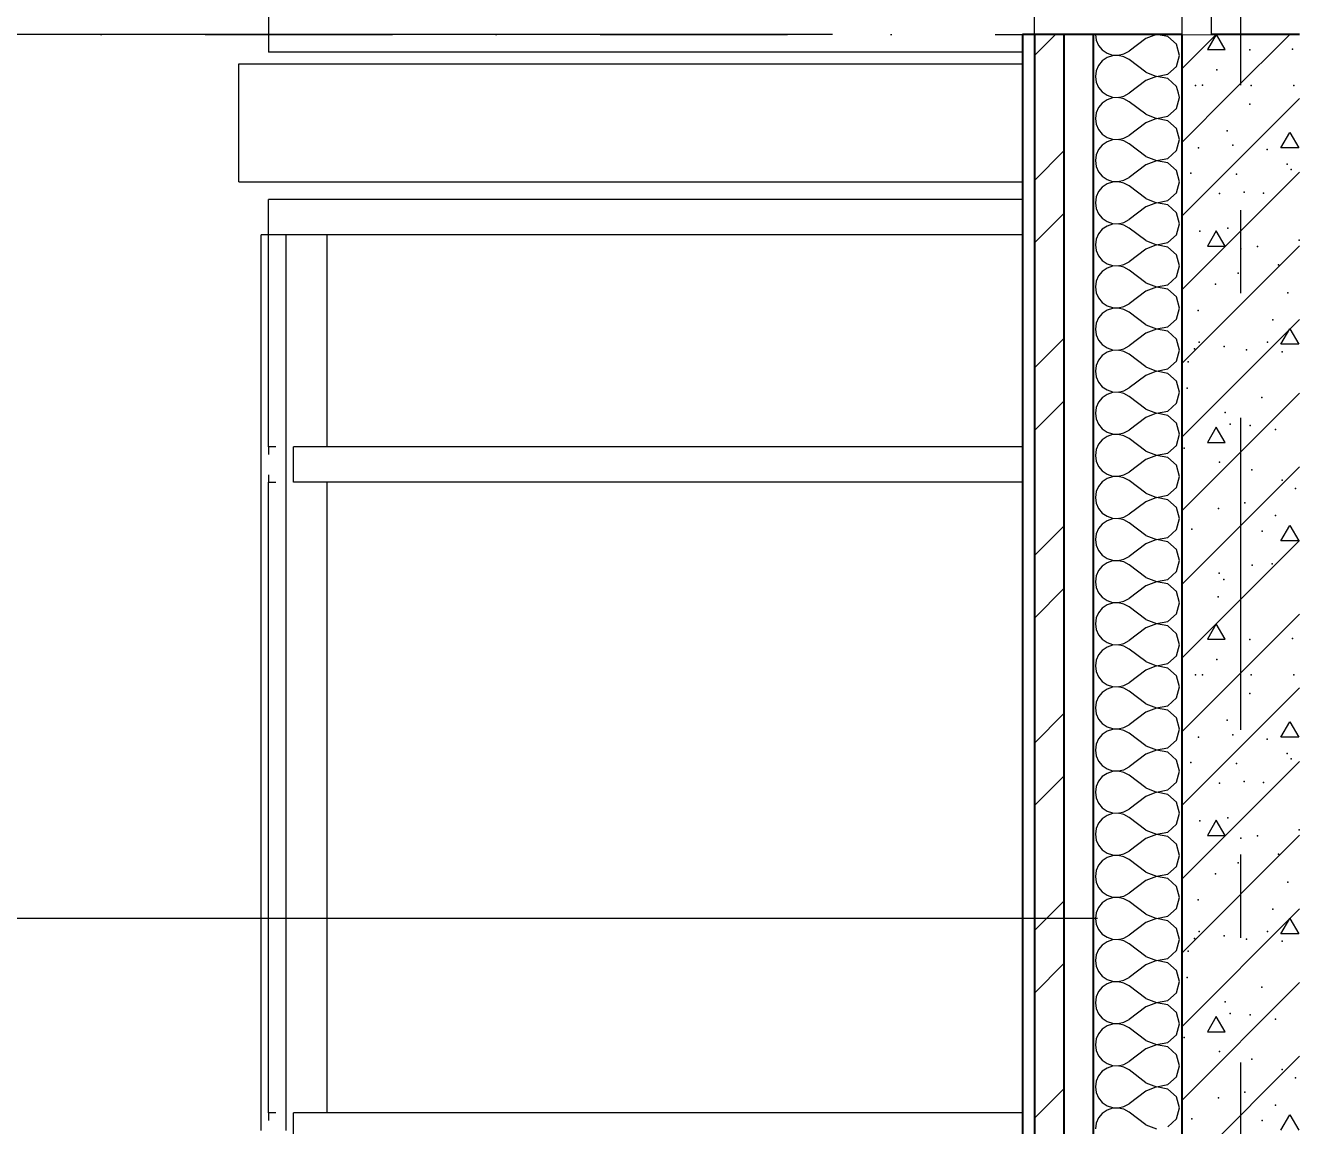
# Model space of a CAD drawing. Header units: millimetres. Extents: x 18162 to 7085488, y 72188 to 247925.
# Drawn here: x 3663267 to 3665429, y 102267 to 104133 of the extents above; entities that cross this region are included whole.
import ezdxf
from ezdxf.enums import TextEntityAlignment as Align

# ---------------------------------------------------------------- set-up
doc = ezdxf.new("R2010")
doc.units = ezdxf.units.MM
doc.header["$MEASUREMENT"] = 0
for name, pattern in [('Dot & Dashed', [670.277762, 317.5, -176.388889, 0, -176.388874]), ('Double Dashed', [1093.611073, 529.166651, -211.666656, 141.111112, -211.666656]), ('Wipeout_Contour', [1000, 0, -1000])]:
    doc.linetypes.add(name, pattern=pattern)
for name, color, linetype in [('Archicad Windows', 7, 'Continuous'), ('Finish - Wall', 7, 'Continuous'), ('Structural - Bearing', 7, 'Continuous'), ('Structural - Grid', 7, 'Continuous')]:
    doc.layers.add(name, color=color, linetype=linetype)
doc.styles.add('GENERATED_STYLE_3', font='', dxfattribs={"width": 0.8})
doc.styles.get('GENERATED_STYLE_3').set_extended_font_data('ISOCPEUR MON')
doc.dimstyles.new('GENERATED_STYLE__7', dxfattribs={"dimtxt": 220.000005, "dimasz": 114, "dimexe": 0.18, "dimexo": 342.629951, "dimgap": 0, "dimtad": 1, "dimdec": 0, "dimzin": 0, "dimdsep": 46, "dimtxsty": 'GENERATED_STYLE_3', "dimblk": 'ARROWHEAD_2', "dimblk1": 'ARROWHEAD_2', "dimblk2": 'ARROWHEAD_2', "dimcen": 0.09, "dimclrd": 13, "dimclre": 13, "dimclrt": 13, "dimadec": 0, "dimazin": 0, "dimtfac": 1, "dimtdec": 4, "dimtmove": 0, "dimatfit": 3, "dimfxl": 1, "dimtolj": 1, "dimtzin": 0, "dimarcsym": 0})
pattern_1 = [(45, (3761974.73, 95118), (-159.099, 159.099), []), (45, (3761921.7, 95171.04), (-159.099, 159.099), [])]

# ---------------------------------------------------------------- blocks, each defined once
blk = doc.blocks.new('*X783', base_point=(3761974.7, 95118))
at = {"layer": 'Structural - Bearing', "color": 7, "linetype": 'Continuous', "lineweight": 9}
for p, q in [((3665082.6, 104118), (3665084, 104108.2)), ((3665186.6, 104117.9), (3665168.3, 104110.9)), ((3665205.7, 104114.2), (3665186.6, 104117.9)), ((3665220.1, 104101.1), (3665205.7, 104114.2)), ((3665084, 104108.2), (3665088, 104099.2)), ((3665088, 104099.2), (3665094.2, 104091.6)), ((3665094.2, 104091.6), (3665102.4, 104086.1)), ((3665131.1, 104084.7), (3665139.8, 104089.4)), ((3665168.3, 104110.9), (3665139.8, 104089.4)), ((3665225.5, 104082.3), (3665220.1, 104101.1)), ((3665094.2, 104072.9), (3665088, 104065.4)), ((3665102.4, 104078.5), (3665094.2, 104072.9)), ((3665102.4, 104086.1), (3665111.7, 104082.9)), ((3665111.7, 104081.7), (3665102.4, 104078.5)), ((3665111.7, 104082.9), (3665121.5, 104082.4)), ((3665121.5, 104082.1), (3665111.7, 104081.7)), ((3665121.5, 104082.4), (3665131.1, 104084.7)), ((3665131.1, 104079.9), (3665121.5, 104082.1)), ((3665139.8, 104075.1), (3665131.1, 104079.9)), ((3665168.3, 104053.7), (3665139.8, 104075.1)), ((3665220.1, 104063.5), (3665225.5, 104082.3)), ((3665084, 104056.3), (3665082.6, 104046.6)), ((3665082.6, 104046.6), (3665084, 104036.8)), ((3665088, 104065.4), (3665084, 104056.3)), ((3665168.3, 104053.7), (3665186.6, 104046.7)), ((3665186.6, 104046.4), (3665168.3, 104039.4)), ((3665186.6, 104046.7), (3665205.7, 104050.3)), ((3665205.7, 104042.8), (3665186.6, 104046.4)), ((3665205.7, 104050.3), (3665220.1, 104063.5)), ((3665084, 104036.8), (3665088, 104027.8)), ((3665088, 104027.8), (3665094.2, 104020.2)), ((3665168.3, 104039.4), (3665139.8, 104018)), ((3665220.1, 104029.6), (3665205.7, 104042.8)), ((3665223.5, 104018), (3665220.1, 104029.6)), ((3665094.2, 104020.2), (3665097.5, 104018))]:
    blk.add_line(p, q, dxfattribs=at)
blk = doc.blocks.new('*X786', base_point=(3761974.7, 95118))
at = {"layer": 'Structural - Bearing', "color": 7, "linetype": 'Continuous', "lineweight": 9}
for p, q in [((3665229.1, 104059.4), (3665287.6, 104118)), ((3665287.7, 104118), (3665272.9, 104092.1)), ((3665302.9, 104092.1), (3665287.9, 104118)), ((3665312.6, 104018), (3665412.6, 104118)), ((3665272.9, 104092.1), (3665302.9, 104092.1))]:
    blk.add_line(p, q, dxfattribs=at)
for p in [(3665345, 104091.6), (3665417.2, 104092.7), (3665289, 104057.5), (3665252.3, 104031.4), (3665264.4, 104031.5), (3665347.1, 104031.4), (3665419.2, 104031.4)]:
    blk.add_point(p, dxfattribs=at)
blk = doc.blocks.new('*X977', base_point=(3761974.7, 95118))
at = {"layer": 'Structural - Bearing', "color": 7, "linetype": 'Continuous', "lineweight": 9}
for p, q in [((3665102.4, 104007.1), (3665094.2, 104001.5)), ((3665097.5, 104018), (3665102.4, 104014.6)), ((3665102.4, 104014.6), (3665111.7, 104011.5)), ((3665111.7, 104010.2), (3665102.4, 104007.1)), ((3665111.7, 104011.5), (3665121.5, 104011)), ((3665121.5, 104010.7), (3665111.7, 104010.2)), ((3665121.5, 104011), (3665131.1, 104013.2)), ((3665131.1, 104008.5), (3665121.5, 104010.7)), ((3665131.1, 104013.2), (3665139.8, 104018)), ((3665139.8, 104003.7), (3665131.1, 104008.5)), ((3665168.3, 103982.3), (3665139.8, 104003.7)), ((3665220.1, 103992.1), (3665225.5, 104010.9)), ((3665225.5, 104010.9), (3665223.5, 104018)), ((3665084, 103984.9), (3665082.6, 103975.1)), ((3665088, 103993.9), (3665084, 103984.9)), ((3665094.2, 104001.5), (3665088, 103993.9)), ((3665168.3, 103982.3), (3665186.6, 103975.3)), ((3665205.7, 103978.9), (3665220.1, 103992.1)), ((3665082.6, 103975.1), (3665084, 103965.4)), ((3665084, 103965.4), (3665088, 103956.4)), ((3665168.3, 103968), (3665139.8, 103946.6)), ((3665186.6, 103975), (3665168.3, 103968)), ((3665186.6, 103975.3), (3665205.7, 103978.9)), ((3665205.7, 103971.4), (3665186.6, 103975)), ((3665220.1, 103958.2), (3665205.7, 103971.4)), ((3665088, 103956.4), (3665094.2, 103948.8)), ((3665094.2, 103948.8), (3665102.4, 103943.2)), ((3665102.4, 103943.2), (3665111.7, 103940.1)), ((3665111.7, 103938.8), (3665102.4, 103935.7)), ((3665111.7, 103940.1), (3665121.5, 103939.6)), ((3665121.5, 103939.3), (3665111.7, 103938.8)), ((3665121.5, 103939.6), (3665131.1, 103941.8)), ((3665131.1, 103937.1), (3665121.5, 103939.3)), ((3665131.1, 103941.8), (3665139.8, 103946.6)), ((3665225.5, 103939.4), (3665220.1, 103958.2)), ((3665220.1, 103920.7), (3665225.5, 103939.4)), ((3665088, 103922.5), (3665084, 103913.5)), ((3665094.2, 103930.1), (3665088, 103922.5)), ((3665102.4, 103935.7), (3665094.2, 103930.1)), ((3665139.8, 103932.3), (3665131.1, 103937.1)), ((3665168.3, 103910.9), (3665139.8, 103932.3)), ((3665205.7, 103907.5), (3665220.1, 103920.7)), ((3665084, 103913.5), (3665082.6, 103903.7)), ((3665082.6, 103903.7), (3665084, 103894)), ((3665168.3, 103896.6), (3665139.8, 103875.1)), ((3665168.3, 103910.9), (3665186.6, 103903.9)), ((3665186.6, 103903.6), (3665168.3, 103896.6)), ((3665186.6, 103903.9), (3665205.7, 103907.5)), ((3665205.7, 103900), (3665186.6, 103903.6)), ((3665220.1, 103886.8), (3665205.7, 103900)), ((3665084, 103894), (3665088, 103884.9)), ((3665088, 103884.9), (3665094.2, 103877.4)), ((3665094.2, 103877.4), (3665102.4, 103871.8)), ((3665131.1, 103870.4), (3665139.8, 103875.1)), ((3665225.5, 103868), (3665220.1, 103886.8)), ((3665094.2, 103858.7), (3665088, 103851.1)), ((3665102.4, 103864.2), (3665094.2, 103858.7)), ((3665102.4, 103871.8), (3665111.7, 103868.6)), ((3665111.7, 103867.4), (3665102.4, 103864.2)), ((3665111.7, 103868.6), (3665121.5, 103868.2)), ((3665121.5, 103867.9), (3665111.7, 103867.4)), ((3665121.5, 103868.2), (3665131.1, 103870.4)), ((3665131.1, 103865.6), (3665121.5, 103867.9)), ((3665139.8, 103860.9), (3665131.1, 103865.6)), ((3665168.3, 103839.4), (3665139.8, 103860.9)), ((3665220.1, 103849.2), (3665225.5, 103868)), ((3665084, 103842.1), (3665082.6, 103832.3)), ((3665082.6, 103832.3), (3665084, 103822.5)), ((3665088, 103851.1), (3665084, 103842.1)), ((3665168.3, 103839.4), (3665186.6, 103832.4)), ((3665186.6, 103832.1), (3665168.3, 103825.1)), ((3665186.6, 103832.4), (3665205.7, 103836.1)), ((3665205.7, 103828.5), (3665186.6, 103832.1)), ((3665205.7, 103836.1), (3665220.1, 103849.2)), ((3665084, 103822.5), (3665088, 103813.5)), ((3665088, 103813.5), (3665094.2, 103805.9)), ((3665168.3, 103825.1), (3665139.8, 103803.7)), ((3665220.1, 103815.4), (3665205.7, 103828.5)), ((3665225.5, 103796.6), (3665220.1, 103815.4)), ((3665094.2, 103787.2), (3665088, 103779.6)), ((3665094.2, 103805.9), (3665102.4, 103800.3)), ((3665102.4, 103792.8), (3665094.2, 103787.2)), ((3665102.4, 103800.3), (3665111.7, 103797.2)), ((3665111.7, 103796), (3665102.4, 103792.8)), ((3665111.7, 103797.2), (3665121.5, 103796.7)), ((3665121.5, 103796.4), (3665111.7, 103796)), ((3665121.5, 103796.7), (3665131.1, 103799)), ((3665131.1, 103794.2), (3665121.5, 103796.4)), ((3665131.1, 103799), (3665139.8, 103803.7)), ((3665139.8, 103789.4), (3665131.1, 103794.2)), ((3665168.3, 103768), (3665139.8, 103789.4)), ((3665220.1, 103777.8), (3665225.5, 103796.6)), ((3665084, 103770.6), (3665082.6, 103760.9)), ((3665088, 103779.6), (3665084, 103770.6)), ((3665168.3, 103768), (3665186.6, 103761)), ((3665205.7, 103764.6), (3665220.1, 103777.8)), ((3665082.6, 103760.9), (3665084, 103751.1)), ((3665084, 103751.1), (3665088, 103742.1)), ((3665168.3, 103753.7), (3665139.8, 103732.3)), ((3665186.6, 103760.7), (3665168.3, 103753.7)), ((3665186.6, 103761), (3665205.7, 103764.6)), ((3665205.7, 103757.1), (3665186.6, 103760.7)), ((3665220.1, 103743.9), (3665205.7, 103757.1)), ((3665225.5, 103725.1), (3665220.1, 103743.9)), ((3665088, 103742.1), (3665094.2, 103734.5)), ((3665094.2, 103734.5), (3665102.4, 103728.9)), ((3665102.4, 103728.9), (3665111.7, 103725.8)), ((3665111.7, 103724.5), (3665102.4, 103721.4)), ((3665111.7, 103725.8), (3665121.5, 103725.3)), ((3665121.5, 103725), (3665111.7, 103724.5)), ((3665121.5, 103725.3), (3665131.1, 103727.5)), ((3665131.1, 103722.8), (3665121.5, 103725)), ((3665131.1, 103727.5), (3665139.8, 103732.3)), ((3665139.8, 103718), (3665131.1, 103722.8)), ((3665220.1, 103706.4), (3665225.5, 103725.1)), ((3665088, 103708.2), (3665084, 103699.2)), ((3665094.2, 103715.8), (3665088, 103708.2)), ((3665102.4, 103721.4), (3665094.2, 103715.8)), ((3665168.3, 103696.6), (3665139.8, 103718)), ((3665205.7, 103693.2), (3665220.1, 103706.4)), ((3665084, 103699.2), (3665082.6, 103689.4)), ((3665082.6, 103689.4), (3665084, 103679.7)), ((3665084, 103679.7), (3665088, 103670.7)), ((3665168.3, 103682.3), (3665139.8, 103660.9)), ((3665168.3, 103696.6), (3665186.6, 103689.6)), ((3665186.6, 103689.3), (3665168.3, 103682.3)), ((3665186.6, 103689.6), (3665205.7, 103693.2)), ((3665205.7, 103685.7), (3665186.6, 103689.3)), ((3665220.1, 103672.5), (3665205.7, 103685.7)), ((3665088, 103670.7), (3665094.2, 103663.1)), ((3665094.2, 103663.1), (3665102.4, 103657.5)), ((3665102.4, 103657.5), (3665111.7, 103654.3)), ((3665131.1, 103656.1), (3665139.8, 103660.9)), ((3665225.5, 103653.7), (3665220.1, 103672.5)), ((3665088, 103636.8), (3665084, 103627.8)), ((3665094.2, 103644.4), (3665088, 103636.8)), ((3665102.4, 103650), (3665094.2, 103644.4)), ((3665111.7, 103653.1), (3665102.4, 103650)), ((3665111.7, 103654.3), (3665121.5, 103653.9)), ((3665121.5, 103653.6), (3665111.7, 103653.1)), ((3665121.5, 103653.9), (3665131.1, 103656.1)), ((3665131.1, 103651.3), (3665121.5, 103653.6)), ((3665139.8, 103646.6), (3665131.1, 103651.3)), ((3665168.3, 103625.1), (3665139.8, 103646.6)), ((3665220.1, 103634.9), (3665225.5, 103653.7)), ((3665084, 103627.8), (3665082.6, 103618)), ((3665082.6, 103618), (3665084, 103608.2)), ((3665168.3, 103625.1), (3665186.6, 103618.2)), ((3665186.6, 103617.9), (3665168.3, 103610.9)), ((3665186.6, 103618.2), (3665205.7, 103621.8)), ((3665205.7, 103614.2), (3665186.6, 103617.9)), ((3665205.7, 103621.8), (3665220.1, 103634.9)), ((3665220.1, 103601.1), (3665205.7, 103614.2)), ((3665084, 103608.2), (3665088, 103599.2)), ((3665088, 103599.2), (3665094.2, 103591.6)), ((3665168.3, 103610.9), (3665139.8, 103589.4)), ((3665225.5, 103582.3), (3665220.1, 103601.1)), ((3665094.2, 103572.9), (3665088, 103565.4)), ((3665094.2, 103591.6), (3665102.4, 103586.1)), ((3665102.4, 103578.5), (3665094.2, 103572.9)), ((3665102.4, 103586.1), (3665111.7, 103582.9)), ((3665111.7, 103581.7), (3665102.4, 103578.5)), ((3665111.7, 103582.9), (3665121.5, 103582.4)), ((3665121.5, 103582.1), (3665111.7, 103581.7)), ((3665121.5, 103582.4), (3665131.1, 103584.7)), ((3665131.1, 103579.9), (3665121.5, 103582.1)), ((3665131.1, 103584.7), (3665139.8, 103589.4)), ((3665139.8, 103575.1), (3665131.1, 103579.9)), ((3665168.3, 103553.7), (3665139.8, 103575.1)), ((3665220.1, 103563.5), (3665225.5, 103582.3)), ((3665084, 103556.3), (3665082.6, 103546.6)), ((3665088, 103565.4), (3665084, 103556.3)), ((3665168.3, 103553.7), (3665186.6, 103546.7)), ((3665186.6, 103546.7), (3665205.7, 103550.3)), ((3665205.7, 103550.3), (3665220.1, 103563.5)), ((3665082.6, 103546.6), (3665084, 103536.8)), ((3665084, 103536.8), (3665088, 103527.8)), ((3665088, 103527.8), (3665094.2, 103520.2)), ((3665168.3, 103539.4), (3665139.8, 103518)), ((3665186.6, 103546.4), (3665168.3, 103539.4)), ((3665205.7, 103542.8), (3665186.6, 103546.4)), ((3665220.1, 103529.6), (3665205.7, 103542.8)), ((3665225.5, 103510.9), (3665220.1, 103529.6)), ((3665094.2, 103520.2), (3665102.4, 103514.6)), ((3665102.4, 103507.1), (3665094.2, 103501.5)), ((3665102.4, 103514.6), (3665111.7, 103511.5)), ((3665111.7, 103510.2), (3665102.4, 103507.1)), ((3665111.7, 103511.5), (3665121.5, 103511)), ((3665121.5, 103510.7), (3665111.7, 103510.2)), ((3665121.5, 103511), (3665131.1, 103513.2)), ((3665131.1, 103508.5), (3665121.5, 103510.7)), ((3665131.1, 103513.2), (3665139.8, 103518)), ((3665139.8, 103503.7), (3665131.1, 103508.5)), ((3665220.1, 103492.1), (3665225.5, 103510.9)), ((3665084, 103484.9), (3665082.6, 103475.1)), ((3665088, 103493.9), (3665084, 103484.9)), ((3665094.2, 103501.5), (3665088, 103493.9)), ((3665168.3, 103482.3), (3665139.8, 103503.7)), ((3665205.7, 103478.9), (3665220.1, 103492.1)), ((3665082.6, 103475.1), (3665084, 103465.4)), ((3665084, 103465.4), (3665088, 103456.4)), ((3665168.3, 103468), (3665139.8, 103446.6)), ((3665168.3, 103482.3), (3665186.6, 103475.3)), ((3665186.6, 103475), (3665168.3, 103468)), ((3665186.6, 103475.3), (3665205.7, 103478.9)), ((3665205.7, 103471.4), (3665186.6, 103475)), ((3665220.1, 103458.2), (3665205.7, 103471.4)), ((3665088, 103456.4), (3665094.2, 103448.8)), ((3665094.2, 103448.8), (3665102.4, 103443.2)), ((3665102.4, 103443.2), (3665111.7, 103440.1)), ((3665121.5, 103439.6), (3665131.1, 103441.8)), ((3665131.1, 103441.8), (3665139.8, 103446.6)), ((3665225.5, 103439.4), (3665220.1, 103458.2)), ((3665088, 103422.5), (3665084, 103413.5)), ((3665094.2, 103430.1), (3665088, 103422.5)), ((3665102.4, 103435.7), (3665094.2, 103430.1)), ((3665111.7, 103438.8), (3665102.4, 103435.7)), ((3665111.7, 103440.1), (3665121.5, 103439.6)), ((3665121.5, 103439.3), (3665111.7, 103438.8)), ((3665131.1, 103437.1), (3665121.5, 103439.3)), ((3665139.8, 103432.3), (3665131.1, 103437.1)), ((3665168.3, 103410.9), (3665139.8, 103432.3)), ((3665205.7, 103407.5), (3665220.1, 103420.7)), ((3665220.1, 103420.7), (3665225.5, 103439.4)), ((3665084, 103413.5), (3665082.6, 103403.7)), ((3665082.6, 103403.7), (3665084, 103394)), ((3665168.3, 103410.9), (3665186.6, 103403.9)), ((3665186.6, 103403.6), (3665168.3, 103396.6)), ((3665186.6, 103403.9), (3665205.7, 103407.5)), ((3665205.7, 103400), (3665186.6, 103403.6)), ((3665220.1, 103386.8), (3665205.7, 103400)), ((3665084, 103394), (3665088, 103384.9)), ((3665088, 103384.9), (3665094.2, 103377.4)), ((3665094.2, 103377.4), (3665102.4, 103371.8)), ((3665168.3, 103396.6), (3665139.8, 103375.1)), ((3665225.5, 103368), (3665220.1, 103386.8)), ((3665094.2, 103358.7), (3665088, 103351.1)), ((3665102.4, 103364.2), (3665094.2, 103358.7)), ((3665102.4, 103371.8), (3665111.7, 103368.6)), ((3665111.7, 103367.4), (3665102.4, 103364.2)), ((3665111.7, 103368.6), (3665121.5, 103368.2)), ((3665121.5, 103367.9), (3665111.7, 103367.4)), ((3665121.5, 103368.2), (3665131.1, 103370.4)), ((3665131.1, 103365.6), (3665121.5, 103367.9)), ((3665131.1, 103370.4), (3665139.8, 103375.1)), ((3665139.8, 103360.9), (3665131.1, 103365.6)), ((3665168.3, 103339.4), (3665139.8, 103360.9)), ((3665220.1, 103349.2), (3665225.5, 103368)), ((3665084, 103342.1), (3665082.6, 103332.3)), ((3665088, 103351.1), (3665084, 103342.1)), ((3665168.3, 103339.4), (3665186.6, 103332.4)), ((3665186.6, 103332.4), (3665205.7, 103336.1)), ((3665205.7, 103336.1), (3665220.1, 103349.2)), ((3665082.6, 103332.3), (3665084, 103322.5)), ((3665084, 103322.5), (3665088, 103313.5)), ((3665088, 103313.5), (3665094.2, 103305.9)), ((3665168.3, 103325.1), (3665139.8, 103303.7)), ((3665186.6, 103332.1), (3665168.3, 103325.1)), ((3665205.7, 103328.5), (3665186.6, 103332.1)), ((3665220.1, 103315.4), (3665205.7, 103328.5)), ((3665225.5, 103296.6), (3665220.1, 103315.4)), ((3665094.2, 103305.9), (3665102.4, 103300.3)), ((3665102.4, 103292.8), (3665094.2, 103287.2)), ((3665102.4, 103300.3), (3665111.7, 103297.2)), ((3665111.7, 103296), (3665102.4, 103292.8)), ((3665111.7, 103297.2), (3665121.5, 103296.7)), ((3665121.5, 103296.4), (3665111.7, 103296)), ((3665121.5, 103296.7), (3665131.1, 103299)), ((3665131.1, 103294.2), (3665121.5, 103296.4)), ((3665131.1, 103299), (3665139.8, 103303.7)), ((3665139.8, 103289.4), (3665131.1, 103294.2)), ((3665168.3, 103268), (3665139.8, 103289.4)), ((3665220.1, 103277.8), (3665225.5, 103296.6)), ((3665084, 103270.6), (3665082.6, 103260.9)), ((3665088, 103279.6), (3665084, 103270.6)), ((3665094.2, 103287.2), (3665088, 103279.6)), ((3665168.3, 103268), (3665186.6, 103261)), ((3665205.7, 103264.6), (3665220.1, 103277.8)), ((3665082.6, 103260.9), (3665084, 103251.1)), ((3665084, 103251.1), (3665088, 103242.1)), ((3665168.3, 103253.7), (3665139.8, 103232.3)), ((3665186.6, 103260.7), (3665168.3, 103253.7)), ((3665186.6, 103261), (3665205.7, 103264.6)), ((3665205.7, 103257.1), (3665186.6, 103260.7)), ((3665220.1, 103243.9), (3665205.7, 103257.1)), ((3665088, 103242.1), (3665094.2, 103234.5)), ((3665094.2, 103234.5), (3665102.4, 103228.9)), ((3665102.4, 103228.9), (3665111.7, 103225.8)), ((3665111.7, 103224.5), (3665102.4, 103221.4)), ((3665111.7, 103225.8), (3665121.5, 103225.3)), ((3665121.5, 103225), (3665111.7, 103224.5)), ((3665121.5, 103225.3), (3665131.1, 103227.5)), ((3665131.1, 103222.8), (3665121.5, 103225)), ((3665131.1, 103227.5), (3665139.8, 103232.3)), ((3665225.5, 103225.1), (3665220.1, 103243.9)), ((3665220.1, 103206.4), (3665225.5, 103225.1)), ((3665088, 103208.2), (3665084, 103199.2)), ((3665094.2, 103215.8), (3665088, 103208.2)), ((3665102.4, 103221.4), (3665094.2, 103215.8)), ((3665139.8, 103218), (3665131.1, 103222.8)), ((3665168.3, 103196.6), (3665139.8, 103218)), ((3665205.7, 103193.2), (3665220.1, 103206.4)), ((3665084, 103199.2), (3665082.6, 103189.4)), ((3665082.6, 103189.4), (3665084, 103179.7)), ((3665168.3, 103182.3), (3665139.8, 103160.9)), ((3665168.3, 103196.6), (3665186.6, 103189.6)), ((3665186.6, 103189.3), (3665168.3, 103182.3)), ((3665186.6, 103189.6), (3665205.7, 103193.2)), ((3665205.7, 103185.7), (3665186.6, 103189.3)), ((3665220.1, 103172.5), (3665205.7, 103185.7)), ((3665084, 103179.7), (3665088, 103170.7)), ((3665088, 103170.7), (3665094.2, 103163.1)), ((3665094.2, 103163.1), (3665102.4, 103157.5)), ((3665131.1, 103156.1), (3665139.8, 103160.9)), ((3665225.5, 103153.7), (3665220.1, 103172.5)), ((3665094.2, 103144.4), (3665088, 103136.8)), ((3665102.4, 103150), (3665094.2, 103144.4)), ((3665102.4, 103157.5), (3665111.7, 103154.3)), ((3665111.7, 103153.1), (3665102.4, 103150)), ((3665111.7, 103154.3), (3665121.5, 103153.9)), ((3665121.5, 103153.6), (3665111.7, 103153.1)), ((3665121.5, 103153.9), (3665131.1, 103156.1)), ((3665131.1, 103151.3), (3665121.5, 103153.6)), ((3665139.8, 103146.6), (3665131.1, 103151.3)), ((3665168.3, 103125.1), (3665139.8, 103146.6)), ((3665220.1, 103134.9), (3665225.5, 103153.7)), ((3665084, 103127.8), (3665082.6, 103118)), ((3665082.6, 103118), (3665084, 103108.2)), ((3665088, 103136.8), (3665084, 103127.8)), ((3665168.3, 103125.1), (3665186.6, 103118.2)), ((3665186.6, 103117.9), (3665168.3, 103110.9)), ((3665186.6, 103118.2), (3665205.7, 103121.8)), ((3665205.7, 103114.2), (3665186.6, 103117.9)), ((3665205.7, 103121.8), (3665220.1, 103134.9)), ((3665084, 103108.2), (3665088, 103099.2)), ((3665088, 103099.2), (3665094.2, 103091.6)), ((3665168.3, 103110.9), (3665139.8, 103089.4)), ((3665220.1, 103101.1), (3665205.7, 103114.2)), ((3665225.5, 103082.3), (3665220.1, 103101.1)), ((3665094.2, 103091.6), (3665102.4, 103086.1)), ((3665102.4, 103078.5), (3665094.2, 103072.9)), ((3665102.4, 103086.1), (3665111.7, 103082.9)), ((3665111.7, 103081.7), (3665102.4, 103078.5)), ((3665111.7, 103082.9), (3665121.5, 103082.4)), ((3665121.5, 103082.1), (3665111.7, 103081.7)), ((3665121.5, 103082.4), (3665131.1, 103084.7)), ((3665131.1, 103079.9), (3665121.5, 103082.1)), ((3665131.1, 103084.7), (3665139.8, 103089.4)), ((3665139.8, 103075.1), (3665131.1, 103079.9)), ((3665168.3, 103053.7), (3665139.8, 103075.1)), ((3665220.1, 103063.5), (3665225.5, 103082.3)), ((3665084, 103056.3), (3665082.6, 103046.6)), ((3665088, 103065.4), (3665084, 103056.3)), ((3665094.2, 103072.9), (3665088, 103065.4)), ((3665168.3, 103053.7), (3665186.6, 103046.7)), ((3665205.7, 103050.3), (3665220.1, 103063.5)), ((3665082.6, 103046.6), (3665084, 103036.8)), ((3665084, 103036.8), (3665088, 103027.8)), ((3665168.3, 103039.4), (3665139.8, 103018)), ((3665186.6, 103046.4), (3665168.3, 103039.4)), ((3665186.6, 103046.7), (3665205.7, 103050.3)), ((3665205.7, 103042.8), (3665186.6, 103046.4)), ((3665220.1, 103029.6), (3665205.7, 103042.8)), ((3665088, 103027.8), (3665094.2, 103020.2)), ((3665094.2, 103020.2), (3665102.4, 103014.6)), ((3665102.4, 103014.6), (3665111.7, 103011.5)), ((3665111.7, 103010.2), (3665102.4, 103007.1)), ((3665111.7, 103011.5), (3665121.5, 103011)), ((3665121.5, 103010.7), (3665111.7, 103010.2)), ((3665121.5, 103011), (3665131.1, 103013.2)), ((3665131.1, 103008.5), (3665121.5, 103010.7)), ((3665131.1, 103013.2), (3665139.8, 103018)), ((3665139.8, 103003.7), (3665131.1, 103008.5)), ((3665225.5, 103010.9), (3665220.1, 103029.6)), ((3665220.1, 102992.1), (3665225.5, 103010.9)), ((3665088, 102993.9), (3665084, 102984.9)), ((3665094.2, 103001.5), (3665088, 102993.9)), ((3665102.4, 103007.1), (3665094.2, 103001.5)), ((3665168.3, 102982.3), (3665139.8, 103003.7)), ((3665205.7, 102978.9), (3665220.1, 102992.1)), ((3665084, 102984.9), (3665082.6, 102975.1)), ((3665082.6, 102975.1), (3665084, 102965.4)), ((3665084, 102965.4), (3665088, 102956.4)), ((3665168.3, 102968), (3665139.8, 102946.6)), ((3665168.3, 102982.3), (3665186.6, 102975.3)), ((3665186.6, 102975), (3665168.3, 102968)), ((3665186.6, 102975.3), (3665205.7, 102978.9)), ((3665205.7, 102971.4), (3665186.6, 102975)), ((3665220.1, 102958.2), (3665205.7, 102971.4)), ((3665088, 102956.4), (3665094.2, 102948.8)), ((3665094.2, 102948.8), (3665102.4, 102943.2)), ((3665131.1, 102941.8), (3665139.8, 102946.6)), ((3665225.5, 102939.4), (3665220.1, 102958.2)), ((3665088, 102922.5), (3665084, 102913.5)), ((3665094.2, 102930.1), (3665088, 102922.5)), ((3665102.4, 102935.7), (3665094.2, 102930.1)), ((3665102.4, 102943.2), (3665111.7, 102940.1)), ((3665111.7, 102938.8), (3665102.4, 102935.7)), ((3665111.7, 102940.1), (3665121.5, 102939.6)), ((3665121.5, 102939.3), (3665111.7, 102938.8)), ((3665121.5, 102939.6), (3665131.1, 102941.8)), ((3665131.1, 102937.1), (3665121.5, 102939.3)), ((3665139.8, 102932.3), (3665131.1, 102937.1)), ((3665168.3, 102910.9), (3665139.8, 102932.3)), ((3665220.1, 102920.7), (3665225.5, 102939.4)), ((3665084, 102913.5), (3665082.6, 102903.7)), ((3665082.6, 102903.7), (3665084, 102894)), ((3665168.3, 102910.9), (3665186.6, 102903.9)), ((3665186.6, 102903.6), (3665168.3, 102896.6)), ((3665186.6, 102903.9), (3665205.7, 102907.5)), ((3665205.7, 102900), (3665186.6, 102903.6)), ((3665205.7, 102907.5), (3665220.1, 102920.7)), ((3665084, 102894), (3665088, 102884.9)), ((3665088, 102884.9), (3665094.2, 102877.4)), ((3665168.3, 102896.6), (3665139.8, 102875.1)), ((3665220.1, 102886.8), (3665205.7, 102900)), ((3665225.5, 102868), (3665220.1, 102886.8)), ((3665094.2, 102858.7), (3665088, 102851.1)), ((3665094.2, 102877.4), (3665102.4, 102871.8)), ((3665102.4, 102864.2), (3665094.2, 102858.7)), ((3665102.4, 102871.8), (3665111.7, 102868.6)), ((3665111.7, 102867.4), (3665102.4, 102864.2)), ((3665111.7, 102868.6), (3665121.5, 102868.2)), ((3665121.5, 102867.9), (3665111.7, 102867.4)), ((3665121.5, 102868.2), (3665131.1, 102870.4)), ((3665131.1, 102865.6), (3665121.5, 102867.9)), ((3665131.1, 102870.4), (3665139.8, 102875.1)), ((3665139.8, 102860.9), (3665131.1, 102865.6)), ((3665168.3, 102839.4), (3665139.8, 102860.9)), ((3665220.1, 102849.2), (3665225.5, 102868)), ((3665084, 102842.1), (3665082.6, 102832.3)), ((3665088, 102851.1), (3665084, 102842.1)), ((3665168.3, 102839.4), (3665186.6, 102832.4)), ((3665186.6, 102832.4), (3665205.7, 102836.1)), ((3665205.7, 102836.1), (3665220.1, 102849.2)), ((3665082.6, 102832.3), (3665084, 102822.5)), ((3665084, 102822.5), (3665088, 102813.5)), ((3665168.3, 102825.1), (3665139.8, 102803.7)), ((3665186.6, 102832.1), (3665168.3, 102825.1)), ((3665205.7, 102828.5), (3665186.6, 102832.1)), ((3665220.1, 102815.4), (3665205.7, 102828.5)), ((3665225.5, 102796.6), (3665220.1, 102815.4)), ((3665088, 102813.5), (3665094.2, 102805.9)), ((3665094.2, 102805.9), (3665102.4, 102800.3)), ((3665102.4, 102792.8), (3665094.2, 102787.2)), ((3665102.4, 102800.3), (3665111.7, 102797.2)), ((3665111.7, 102796), (3665102.4, 102792.8)), ((3665111.7, 102797.2), (3665121.5, 102796.7)), ((3665121.5, 102796.4), (3665111.7, 102796)), ((3665121.5, 102796.7), (3665131.1, 102799)), ((3665131.1, 102794.2), (3665121.5, 102796.4)), ((3665131.1, 102799), (3665139.8, 102803.7)), ((3665139.8, 102789.4), (3665131.1, 102794.2)), ((3665220.1, 102777.8), (3665225.5, 102796.6)), ((3665084, 102770.6), (3665082.6, 102760.9)), ((3665088, 102779.6), (3665084, 102770.6)), ((3665094.2, 102787.2), (3665088, 102779.6)), ((3665168.3, 102768), (3665139.8, 102789.4)), ((3665205.7, 102764.6), (3665220.1, 102777.8)), ((3665082.6, 102760.9), (3665084, 102751.1)), ((3665084, 102751.1), (3665088, 102742.1)), ((3665168.3, 102753.7), (3665139.8, 102732.3)), ((3665168.3, 102768), (3665186.6, 102761)), ((3665186.6, 102760.7), (3665168.3, 102753.7)), ((3665186.6, 102761), (3665205.7, 102764.6)), ((3665205.7, 102757.1), (3665186.6, 102760.7)), ((3665220.1, 102743.9), (3665205.7, 102757.1)), ((3665088, 102742.1), (3665094.2, 102734.5)), ((3665094.2, 102734.5), (3665102.4, 102728.9)), ((3665102.4, 102728.9), (3665111.7, 102725.8)), ((3665121.5, 102725.3), (3665131.1, 102727.5)), ((3665131.1, 102727.5), (3665139.8, 102732.3)), ((3665225.5, 102725.1), (3665220.1, 102743.9)), ((3665088, 102708.2), (3665084, 102699.2)), ((3665094.2, 102715.8), (3665088, 102708.2)), ((3665102.4, 102721.4), (3665094.2, 102715.8)), ((3665111.7, 102724.5), (3665102.4, 102721.4)), ((3665111.7, 102725.8), (3665121.5, 102725.3)), ((3665121.5, 102725), (3665111.7, 102724.5)), ((3665131.1, 102722.8), (3665121.5, 102725)), ((3665139.8, 102718), (3665131.1, 102722.8)), ((3665168.3, 102696.6), (3665139.8, 102718)), ((3665205.7, 102693.2), (3665220.1, 102706.4)), ((3665220.1, 102706.4), (3665225.5, 102725.1)), ((3665084, 102699.2), (3665082.6, 102689.4)), ((3665082.6, 102689.4), (3665084, 102679.7)), ((3665168.3, 102696.6), (3665186.6, 102689.6)), ((3665186.6, 102689.3), (3665168.3, 102682.3)), ((3665186.6, 102689.6), (3665205.7, 102693.2)), ((3665205.7, 102685.7), (3665186.6, 102689.3)), ((3665220.1, 102672.5), (3665205.7, 102685.7)), ((3665084, 102679.7), (3665088, 102670.7)), ((3665088, 102670.7), (3665094.2, 102663.1)), ((3665094.2, 102663.1), (3665102.4, 102657.5)), ((3665168.3, 102682.3), (3665139.8, 102660.9)), ((3665225.5, 102653.7), (3665220.1, 102672.5)), ((3665094.2, 102644.4), (3665088, 102636.8)), ((3665102.4, 102650), (3665094.2, 102644.4)), ((3665102.4, 102657.5), (3665111.7, 102654.3)), ((3665111.7, 102653.1), (3665102.4, 102650)), ((3665111.7, 102654.3), (3665121.5, 102653.9)), ((3665121.5, 102653.6), (3665111.7, 102653.1)), ((3665121.5, 102653.9), (3665131.1, 102656.1)), ((3665131.1, 102651.3), (3665121.5, 102653.6)), ((3665131.1, 102656.1), (3665139.8, 102660.9)), ((3665139.8, 102646.6), (3665131.1, 102651.3)), ((3665168.3, 102625.1), (3665139.8, 102646.6)), ((3665220.1, 102634.9), (3665225.5, 102653.7)), ((3665084, 102627.8), (3665082.6, 102618)), ((3665088, 102636.8), (3665084, 102627.8)), ((3665168.3, 102625.1), (3665186.6, 102618.2)), ((3665186.6, 102618.2), (3665205.7, 102621.8)), ((3665205.7, 102621.8), (3665220.1, 102634.9)), ((3665082.6, 102618), (3665084, 102608.2)), ((3665084, 102608.2), (3665088, 102599.2)), ((3665088, 102599.2), (3665094.2, 102591.6)), ((3665168.3, 102610.9), (3665139.8, 102589.4)), ((3665186.6, 102617.9), (3665168.3, 102610.9)), ((3665205.7, 102614.2), (3665186.6, 102617.9)), ((3665220.1, 102601.1), (3665205.7, 102614.2)), ((3665225.5, 102582.3), (3665220.1, 102601.1)), ((3665094.2, 102591.6), (3665102.4, 102586.1)), ((3665102.4, 102578.5), (3665094.2, 102572.9)), ((3665102.4, 102586.1), (3665111.7, 102582.9)), ((3665111.7, 102581.7), (3665102.4, 102578.5)), ((3665111.7, 102582.9), (3665121.5, 102582.4)), ((3665121.5, 102582.1), (3665111.7, 102581.7)), ((3665121.5, 102582.4), (3665131.1, 102584.7)), ((3665131.1, 102579.9), (3665121.5, 102582.1)), ((3665131.1, 102584.7), (3665139.8, 102589.4)), ((3665139.8, 102575.1), (3665131.1, 102579.9)), ((3665220.1, 102563.5), (3665225.5, 102582.3)), ((3665084, 102556.3), (3665082.6, 102546.6)), ((3665088, 102565.4), (3665084, 102556.3)), ((3665094.2, 102572.9), (3665088, 102565.4)), ((3665168.3, 102553.7), (3665139.8, 102575.1)), ((3665205.7, 102550.3), (3665220.1, 102563.5)), ((3665082.6, 102546.6), (3665084, 102536.8)), ((3665084, 102536.8), (3665088, 102527.8)), ((3665168.3, 102539.4), (3665139.8, 102518)), ((3665168.3, 102553.7), (3665186.6, 102546.7)), ((3665186.6, 102546.4), (3665168.3, 102539.4)), ((3665186.6, 102546.7), (3665205.7, 102550.3)), ((3665205.7, 102542.8), (3665186.6, 102546.4)), ((3665220.1, 102529.6), (3665205.7, 102542.8)), ((3665088, 102527.8), (3665094.2, 102520.2)), ((3665094.2, 102520.2), (3665102.4, 102514.6)), ((3665102.4, 102514.6), (3665111.7, 102511.5)), ((3665111.7, 102511.5), (3665121.5, 102511)), ((3665121.5, 102511), (3665131.1, 102513.2)), ((3665131.1, 102513.2), (3665139.8, 102518)), ((3665225.5, 102510.9), (3665220.1, 102529.6)), ((3665088, 102493.9), (3665084, 102484.9)), ((3665094.2, 102501.5), (3665088, 102493.9)), ((3665102.4, 102507.1), (3665094.2, 102501.5)), ((3665111.7, 102510.2), (3665102.4, 102507.1)), ((3665121.5, 102510.7), (3665111.7, 102510.2)), ((3665131.1, 102508.5), (3665121.5, 102510.7)), ((3665139.8, 102503.7), (3665131.1, 102508.5)), ((3665168.3, 102482.3), (3665139.8, 102503.7)), ((3665205.7, 102478.9), (3665220.1, 102492.1)), ((3665220.1, 102492.1), (3665225.5, 102510.9)), ((3665084, 102484.9), (3665082.6, 102475.1)), ((3665082.6, 102475.1), (3665084, 102465.4)), ((3665168.3, 102468), (3665139.8, 102446.6)), ((3665168.3, 102482.3), (3665186.6, 102475.3)), ((3665186.6, 102475), (3665168.3, 102468)), ((3665186.6, 102475.3), (3665205.7, 102478.9)), ((3665205.7, 102471.4), (3665186.6, 102475)), ((3665220.1, 102458.2), (3665205.7, 102471.4)), ((3665084, 102465.4), (3665088, 102456.4)), ((3665088, 102456.4), (3665094.2, 102448.8)), ((3665094.2, 102448.8), (3665102.4, 102443.2)), ((3665131.1, 102441.8), (3665139.8, 102446.6)), ((3665225.5, 102439.4), (3665220.1, 102458.2)), ((3665094.2, 102430.1), (3665088, 102422.5)), ((3665102.4, 102435.7), (3665094.2, 102430.1)), ((3665102.4, 102443.2), (3665111.7, 102440.1)), ((3665111.7, 102438.8), (3665102.4, 102435.7)), ((3665111.7, 102440.1), (3665121.5, 102439.6)), ((3665121.5, 102439.3), (3665111.7, 102438.8)), ((3665121.5, 102439.6), (3665131.1, 102441.8)), ((3665131.1, 102437.1), (3665121.5, 102439.3)), ((3665139.8, 102432.3), (3665131.1, 102437.1)), ((3665168.3, 102410.9), (3665139.8, 102432.3)), ((3665220.1, 102420.7), (3665225.5, 102439.4)), ((3665084, 102413.5), (3665082.6, 102403.7)), ((3665082.6, 102403.7), (3665084, 102394)), ((3665088, 102422.5), (3665084, 102413.5)), ((3665168.3, 102410.9), (3665186.6, 102403.9)), ((3665186.6, 102403.6), (3665168.3, 102396.6)), ((3665186.6, 102403.9), (3665205.7, 102407.5)), ((3665205.7, 102400), (3665186.6, 102403.6)), ((3665205.7, 102407.5), (3665220.1, 102420.7)), ((3665084, 102394), (3665088, 102384.9)), ((3665088, 102384.9), (3665094.2, 102377.4)), ((3665168.3, 102396.6), (3665139.8, 102375.1)), ((3665220.1, 102386.8), (3665205.7, 102400)), ((3665225.5, 102368), (3665220.1, 102386.8)), ((3665094.2, 102377.4), (3665102.4, 102371.8)), ((3665102.4, 102364.2), (3665094.2, 102358.7)), ((3665102.4, 102371.8), (3665111.7, 102368.6)), ((3665111.7, 102367.4), (3665102.4, 102364.2)), ((3665111.7, 102368.6), (3665121.5, 102368.2)), ((3665121.5, 102367.9), (3665111.7, 102367.4)), ((3665121.5, 102368.2), (3665131.1, 102370.4)), ((3665131.1, 102365.6), (3665121.5, 102367.9)), ((3665131.1, 102370.4), (3665139.8, 102375.1)), ((3665139.8, 102360.9), (3665131.1, 102365.6)), ((3665168.3, 102339.4), (3665139.8, 102360.9)), ((3665220.1, 102349.2), (3665225.5, 102368)), ((3665084, 102342.1), (3665082.6, 102332.3)), ((3665088, 102351.1), (3665084, 102342.1)), ((3665094.2, 102358.7), (3665088, 102351.1)), ((3665168.3, 102339.4), (3665186.6, 102332.4)), ((3665205.7, 102336.1), (3665220.1, 102349.2)), ((3665082.6, 102332.3), (3665084, 102322.5)), ((3665084, 102322.5), (3665088, 102313.5)), ((3665168.3, 102325.1), (3665139.8, 102303.7)), ((3665186.6, 102332.1), (3665168.3, 102325.1)), ((3665186.6, 102332.4), (3665205.7, 102336.1)), ((3665205.7, 102328.5), (3665186.6, 102332.1)), ((3665220.1, 102315.4), (3665205.7, 102328.5)), ((3665088, 102313.5), (3665094.2, 102305.9)), ((3665094.2, 102305.9), (3665102.4, 102300.3)), ((3665102.4, 102300.3), (3665111.7, 102297.2)), ((3665111.7, 102296), (3665102.4, 102292.8)), ((3665111.7, 102297.2), (3665121.5, 102296.7)), ((3665121.5, 102296.4), (3665111.7, 102296)), ((3665121.5, 102296.7), (3665131.1, 102299)), ((3665131.1, 102294.2), (3665121.5, 102296.4)), ((3665131.1, 102299), (3665139.8, 102303.7)), ((3665225.5, 102296.6), (3665220.1, 102315.4)), ((3665220.1, 102277.8), (3665225.5, 102296.6)), ((3665088, 102279.6), (3665084, 102270.6)), ((3665094.2, 102287.2), (3665088, 102279.6)), ((3665102.4, 102292.8), (3665094.2, 102287.2)), ((3665139.8, 102289.4), (3665131.1, 102294.2)), ((3665168.3, 102268), (3665139.8, 102289.4)), ((3665205.7, 102264.6), (3665220.1, 102277.8)), ((3665084, 102270.6), (3665082.6, 102260.9)), ((3665168.3, 102268), (3665186.6, 102261))]:
    blk.add_line(p, q, dxfattribs=at)
blk = doc.blocks.new('*X979', base_point=(3761974.7, 95118))
at = {"layer": 'Structural - Bearing', "color": 7, "linetype": 'Continuous', "lineweight": 9}
for p, q in [((3665229.1, 103934.4), (3665312.6, 104018)), ((3665229.1, 103809.4), (3665429.1, 104009.4)), ((3665397.6, 103925.5), (3665412.8, 103951.5)), ((3665412.8, 103951.5), (3665427.7, 103925.5)), ((3665427.7, 103925.5), (3665397.6, 103925.5)), ((3665229.1, 103684.4), (3665429.1, 103884.4)), ((3665287.8, 103784.8), (3665272.9, 103758.8)), ((3665302.9, 103758.8), (3665287.8, 103784.8)), ((3665229.1, 103559.4), (3665429.1, 103759.4)), ((3665272.9, 103758.8), (3665302.9, 103758.8)), ((3665229.1, 103434.4), (3665429.1, 103634.4)), ((3665397.6, 103592.2), (3665412.8, 103618.2)), ((3665412.8, 103618.2), (3665427.7, 103592.1)), ((3665427.7, 103592.1), (3665397.6, 103592.2)), ((3665229.1, 103309.4), (3665429.1, 103509.4)), ((3665287.8, 103451.5), (3665272.9, 103425.4)), ((3665302.9, 103425.5), (3665287.8, 103451.5)), ((3665272.9, 103425.4), (3665302.9, 103425.5)), ((3665229.1, 103184.4), (3665429.1, 103384.4)), ((3665397.6, 103258.8), (3665412.8, 103284.8)), ((3665412.8, 103284.8), (3665427.7, 103258.8)), ((3665287.8, 103118.1), (3665429.1, 103259.4)), ((3665427.7, 103258.8), (3665397.6, 103258.8)), ((3665229.1, 102934.4), (3665412.8, 103118.1)), ((3665229.1, 103059.4), (3665287.8, 103118.1)), ((3665287.8, 103118.1), (3665272.9, 103092.1)), ((3665302.9, 103092.1), (3665287.8, 103118.1)), ((3665412.8, 103118.1), (3665429.1, 103134.4)), ((3665272.9, 103092.1), (3665302.9, 103092.1)), ((3665229.1, 102809.4), (3665429.1, 103009.4)), ((3665397.6, 102925.5), (3665412.8, 102951.5)), ((3665412.8, 102951.5), (3665427.7, 102925.4)), ((3665427.7, 102925.4), (3665397.6, 102925.5)), ((3665229.1, 102684.4), (3665429.1, 102884.4)), ((3665287.8, 102784.8), (3665272.9, 102758.8)), ((3665302.9, 102758.8), (3665287.8, 102784.8)), ((3665229.1, 102559.4), (3665429.1, 102759.4)), ((3665272.9, 102758.8), (3665302.9, 102758.8)), ((3665229.1, 102434.4), (3665429.1, 102634.4)), ((3665397.6, 102592.1), (3665412.8, 102618.1)), ((3665412.8, 102618.1), (3665427.7, 102592.1)), ((3665427.7, 102592.1), (3665397.6, 102592.1)), ((3665229.1, 102309.4), (3665429.1, 102509.4)), ((3665287.8, 102451.5), (3665272.9, 102425.4)), ((3665302.9, 102425.5), (3665287.8, 102451.5)), ((3665272.9, 102425.4), (3665302.9, 102425.5)), ((3665229.1, 102184.4), (3665429.1, 102384.4)), ((3665397.6, 102258.8), (3665412.8, 102284.8)), ((3665412.8, 102284.8), (3665427.7, 102258.8))]:
    blk.add_line(p, q, dxfattribs=at)
for p in [(3665344.5, 103999.8), (3665306.1, 103954.4), (3665257.8, 103925.5), (3665315.8, 103929.8), (3665374.1, 103922.4), (3665408, 103897.8), (3665244.8, 103882.4), (3665322.1, 103880.9), (3665414.8, 103888.6), (3665229.4, 103843.8), (3665293, 103847.9), (3665335.1, 103850.4), (3665367.7, 103848.7), (3665367.7, 103848.7), (3665307.6, 103789), (3665259.9, 103783.8), (3665428.6, 103768.6), (3665329.5, 103754.2), (3665357.8, 103758.1), (3665393.3, 103727), (3665325.2, 103712.7), (3665286.5, 103693.9), (3665409.1, 103679.7), (3665256.8, 103649.7), (3665383.9, 103633.6), (3665258.7, 103595.6), (3665374.6, 103595.6), (3665251, 103584.2), (3665300.9, 103588.3), (3665339.1, 103582.6), (3665399.7, 103579.6), (3665240.2, 103562.5), (3665238.5, 103517.7), (3665365.1, 103501.6), (3665303.1, 103476.5), (3665311.4, 103456.7), (3665345.3, 103454.4), (3665388.3, 103447.4), (3665233.1, 103416.1), (3665293.2, 103392.1), (3665348, 103379.2), (3665399.4, 103361.6), (3665422.5, 103347.7), (3665291.4, 103313.8), (3665336.2, 103323.4), (3665388.5, 103301.4), (3665246.4, 103278.2), (3665365.4, 103275.1), (3665292.7, 103204), (3665348.5, 103217.5), (3665382.4, 103219.5), (3665300.5, 103193.2), (3665291.2, 103163.8), (3665345, 103091.5), (3665417.2, 103092.7), (3665289, 103057.5), (3665252.3, 103031.4), (3665264.4, 103031.5), (3665347.1, 103031.4), (3665419.2, 103031.4), (3665344.5, 102999.8), (3665306.1, 102954.4), (3665257.8, 102925.5), (3665315.8, 102929.7), (3665374.1, 102922.4), (3665244.8, 102882.4), (3665322.1, 102880.9), (3665408, 102897.8), (3665414.8, 102888.6), (3665229.4, 102843.8), (3665293, 102847.8), (3665335.1, 102850.3), (3665367.7, 102848.7), (3665367.7, 102848.7), (3665259.9, 102783.8), (3665307.6, 102789), (3665329.5, 102754.2), (3665357.8, 102758.1), (3665428.6, 102768.6), (3665325.2, 102712.6), (3665393.3, 102727), (3665286.5, 102693.9), (3665409.1, 102679.7), (3665256.8, 102649.7), (3665383.9, 102633.6), (3665251, 102584.2), (3665258.7, 102595.6), (3665300.9, 102588.3), (3665339.1, 102582.6), (3665374.6, 102595.6), (3665399.7, 102579.5), (3665240.2, 102562.5), (3665238.5, 102517.7), (3665365.1, 102501.6), (3665303.1, 102476.5), (3665311.4, 102456.7), (3665345.3, 102454.4), (3665388.3, 102447.4), (3665233.1, 102416.1), (3665293.2, 102392.1), (3665348, 102379.2), (3665399.4, 102361.6), (3665422.5, 102347.7), (3665336.2, 102323.4), (3665291.4, 102313.8), (3665388.5, 102301.4), (3665246.4, 102278.2), (3665365.4, 102275.1)]:
    blk.add_point(p, dxfattribs=at)
blk = doc.blocks.new('Standard grid marker[358]_3', base_point=(3665329.1, 147118))
at = {"layer": 'Structural - Grid', "color": 13, "linetype": 'Double Dashed', "lineweight": 13}
blk.add_line((3665329.1, 146118), (3665329.1, 88118), dxfattribs=at)
at = {"layer": 'Structural - Grid', "color": 13, "lineweight": 13, "style": 'GENERATED_STYLE_3'}
blk.add_attdef('AC_MarkerText_1', text='', height=250, rotation=360, dxfattribs=at).set_placement((3665329.1, 86943), align=Align.TOP_CENTER)
blk = doc.blocks.new('*D1199', base_point=(3761974.7, 95118))
at = {"color": 12, "linetype": 'Continuous', "lineweight": 35}
for p, q in [((3661904.5, 102661.3), (3662054.5, 102574.7)), ((3661904.5, 101961.3), (3662054.5, 101874.7))]:
    blk.add_line(p, q, dxfattribs=at)
at = {"color": 13, "linetype": 'Continuous', "lineweight": 13}
for p, q in [((3665086.4, 102618), (3661867, 102618)), ((3661979.5, 101918), (3661979.5, 102618)), ((3664636.4, 101918), (3661867, 101918))]:
    blk.add_line(p, q, dxfattribs=at)
at = {"color": 13, "lineweight": 13, "insert": (3661999.4, 102083.6), "char_height": 220, "attachment_point": 7, "rotation": 90, "style": 'GENERATED_STYLE_3'}
blk.add_mtext('\\A1;{\\pql;\\fISOCPEUR MON|b0|i0|c0|p0;\\W0.800000;700}', dxfattribs=at)
blk = doc.blocks.new('ARROWHEAD_2')
at = {"color": 0, "linetype": 'Continuous', "lineweight": 0}
for p, q in [((-0.378, -0.655), (0.378, 0.655)), ((0, 0), (-1, 0))]:
    blk.add_line(p, q, dxfattribs=at)
blk = doc.blocks.new('*D1200', base_point=(3761974.7, 95118))
at = {"color": 12, "linetype": 'Continuous', "lineweight": 35}
for p, q in [((3661904.5, 104161.3), (3662054.5, 104074.7)), ((3661904.5, 102661.3), (3662054.5, 102574.7))]:
    blk.add_line(p, q, dxfattribs=at)
at = {"color": 13, "linetype": 'Continuous', "lineweight": 13}
for p, q in [((3664636.4, 104118), (3661867, 104118)), ((3661979.5, 102618), (3661979.5, 104118)), ((3665086.4, 102618), (3661867, 102618))]:
    blk.add_line(p, q, dxfattribs=at)
at = {"color": 13, "lineweight": 13, "insert": (3662043.3, 103108.9), "char_height": 220, "attachment_point": 7, "rotation": 90, "style": 'GENERATED_STYLE_3'}
blk.add_mtext('\\A1;{\\pql;\\fISOCPEUR MON|b0|i0|c0|p0;\\W0.800000;1,500}', dxfattribs=at)
blk = doc.blocks.new('*D1201', base_point=(3761974.7, 95118))
at = {"color": 12, "linetype": 'Continuous', "lineweight": 35}
for p, q in [((3661904.5, 104961.3), (3662054.5, 104874.7)), ((3661904.5, 104161.3), (3662054.5, 104074.7))]:
    blk.add_line(p, q, dxfattribs=at)
at = {"color": 13, "linetype": 'Continuous', "lineweight": 13}
for p, q in [((3664636.4, 104918), (3661867, 104918)), ((3661979.5, 104118), (3661979.5, 104918)), ((3664636.4, 104118), (3661867, 104118))]:
    blk.add_line(p, q, dxfattribs=at)
at = {"color": 13, "lineweight": 13, "insert": (3661999.4, 104333.6), "char_height": 220, "attachment_point": 7, "rotation": 90, "style": 'GENERATED_STYLE_3'}
blk.add_mtext('\\A1;{\\pql;\\fISOCPEUR MON|b0|i0|c0|p0;\\W0.800000;800}', dxfattribs=at)
blk = doc.blocks.new('*D1241', base_point=(3761974.7, 95118))
at = {"color": 12, "linetype": 'Continuous', "lineweight": 35}
for p, q in [((3661304.2, 133911.3), (3661454.2, 133824.7)), ((3661304.2, 101111.3), (3661454.2, 101024.7))]:
    blk.add_line(p, q, dxfattribs=at)
at = {"color": 13, "linetype": 'Continuous', "lineweight": 13}
for p, q in [((3664516.7, 133868), (3661266.7, 133868)), ((3661379.2, 101068), (3661379.2, 133868)), ((3664436.4, 101068), (3661266.7, 101068))]:
    blk.add_line(p, q, dxfattribs=at)
at = {"color": 13, "lineweight": 13, "char_height": 220, "attachment_point": 7, "rotation": 90, "style": 'GENERATED_STYLE_3'}
for s, insert in [('\\A1;{\\pql;\\fISOCPEUR MON|b0|i0|c0|p0;\\W0.800000;200}', (3661399, 133455.8)), ('\\A1;{\\pql;\\fISOCPEUR MON|b0|i0|c0|p0;\\W0.800000;32,800}', (3661443, 116945.5))]:
    blk.add_mtext(s, dxfattribs=dict(at, insert=insert))
blk = doc.blocks.new('*D1248', base_point=(3761974.7, 95118))
at = {"color": 13, "linetype": 'Continuous', "lineweight": 13}
for p, q in [((3660779.6, 145568), (3660779.6, 145641.4)), ((3664636.4, 145568), (3660667.1, 145568)), ((3660779.6, 90368), (3660779.6, 145568)), ((3664786.4, 90368), (3660667.1, 90368)), ((3660779.6, 90294.7), (3660779.6, 90368))]:
    blk.add_line(p, q, dxfattribs=at)
at = {"color": 12, "linetype": 'Continuous', "lineweight": 35}
for p, q in [((3660854.6, 145524.7), (3660704.6, 145611.3)), ((3660704.6, 90411.3), (3660854.6, 90324.7))]:
    blk.add_line(p, q, dxfattribs=at)
at = {"color": 13, "lineweight": 13, "insert": (3660843.4, 117629.9), "char_height": 220, "attachment_point": 7, "rotation": 90, "style": 'GENERATED_STYLE_3'}
blk.add_mtext('\\A1;{\\pql;\\fISOCPEUR MON|b0|i0|c0|p0;\\W0.800000;55,200}', dxfattribs=at)

msp = doc.modelspace()

# ---------------------------------------------------------------- hatches: boundary and pattern name
at = {"layer": 'Structural - Bearing', "linetype": 'Continuous', "lineweight": 9}
h = msp.add_hatch(dxfattribs=at)
h.set_pattern_fill('Gypsum_0003', style=0, pattern_type=2)
h.set_pattern_definition([(0, (3761974.73, 95118.01), (0, 75), [0, -75])])
h.paths.add_polyline_path([(3664959.1, 104118), (3664959.1, 101918), (3664979.1, 101918), (3664979.1, 104118)])
h = msp.add_hatch(dxfattribs=at)
h.set_pattern_fill('Steel_0003', style=0, pattern_type=2)
h.set_pattern_definition(pattern_1)
h.paths.add_polyline_path([(3664979.1, 104018), (3665029.1, 104018), (3665029.1, 104118), (3664979.1, 104118)])
h = msp.add_hatch(dxfattribs=at)
h.set_pattern_fill('Steel_0003', style=0, pattern_type=2)
h.set_pattern_definition(pattern_1)
h.paths.add_polyline_path([(3664979.1, 104018), (3664979.1, 101918), (3665029.1, 101918), (3665029.1, 104018)])

# ---------------------------------------------------------------- linework, layer by layer
at = {"layer": 'Archicad Windows', "color": 7, "linetype": 'Continuous', "lineweight": 9}
msp.add_line((3664979.1, 104118), (3664979.1, 104918), dxfattribs=at)
at = {"layer": 'Finish - Wall', "color": 7, "linetype": 'Continuous', "lineweight": 9}
for p, q in [((3663679.1, 104148), (3663679.1, 104088)), ((3664959.1, 104088), (3663679.1, 104088)), ((3664959.1, 103838), (3663679.1, 103838)), ((3663679.1, 103778), (3663679.1, 103838)), ((3663679.1, 103778), (3663666.6, 103778)), ((3663666.6, 103388), (3663666.6, 103778)), ((3663696.6, 103778), (3663679.1, 103778)), ((3663679.1, 103418), (3663679.1, 103778)), ((3663709.1, 103778), (3663696.6, 103778)), ((3663721.5, 103778), (3663709.1, 103778)), ((3663709.1, 103388), (3663709.1, 103778)), ((3664959.1, 103778), (3663721.5, 103778)), ((3663779.1, 103418), (3663779.1, 103778)), ((3663691.6, 103418), (3663679.1, 103418)), ((3663679.1, 103418), (3663679.1, 103405.4)), ((3663721.5, 103358), (3663721.5, 103418)), ((3664959.1, 103418), (3663721.5, 103418)), ((3663666.6, 102258), (3663666.6, 103388)), ((3663709.1, 102258), (3663709.1, 103388)), ((3663679.1, 103370.6), (3663679.1, 103358)), ((3663679.1, 103358), (3663691.6, 103358)), ((3663679.1, 102288), (3663679.1, 103358)), ((3664959.1, 103358), (3663721.5, 103358)), ((3663779.1, 102288), (3663779.1, 103358)), ((3663679.1, 102288), (3663679.1, 102275.4)), ((3663691.6, 102288), (3663679.1, 102288)), ((3663721.5, 102228), (3663721.5, 102288)), ((3664959.1, 102288), (3663721.5, 102288))]:
    msp.add_line(p, q, dxfattribs=at)
at = {"layer": 'Structural - Bearing', "color": 7, "linetype": 'Continuous', "lineweight": 25}
for p, q in [((3664959.1, 104118), (3664959.1, 101918)), ((3664979.1, 104118), (3664959.1, 104118)), ((3665029.1, 104118), (3665029.1, 104018)), ((3665079.1, 104118), (3665079.1, 104018)), ((3665229.1, 104118), (3665229.1, 104018)), ((3665029.1, 104018), (3665029.1, 101918)), ((3665079.1, 104018), (3665079.1, 101918)), ((3665229.1, 104018), (3665229.1, 101918))]:
    msp.add_line(p, q, dxfattribs=at)
at = {"layer": 'Structural - Bearing', "color": 7, "linetype": 'Continuous', "lineweight": 9}
for p, q in [((3663629.1, 104068), (3664959.1, 104068)), ((3663629.1, 103868), (3663629.1, 104068)), ((3663629.1, 103868), (3664959.1, 103868))]:
    msp.add_line(p, q, dxfattribs=at)
at = {"layer": 'Structural - Bearing', "color": 7, "linetype": 'Continuous', "lineweight": 25, "flags": 128}
for points in [[(3665429.1, 104118), (3665279.1, 104118), (3665229.1, 104118), (3665079.1, 104118), (3665029.1, 104118), (3664979.1, 104118)], [(3664979.1, 104118), (3664979.1, 104018), (3664979.1, 101918)]]:
    msp.add_lwpolyline(points, dxfattribs=at)

# ---------------------------------------------------------------- block references
at = {"layer": 'Structural - Bearing', "lineweight": 0}
for name in ['*X783', '*X786', '*X977', '*X979']:
    msp.add_blockref(name, (3761974.7, 95118), dxfattribs=at)

# ---------------------------------------------------------------- dimensions: what is measured, and where the dimension line sits
at = {"color": 13, "linetype": 'Continuous', "lineweight": 13}
for base, p1, p2, picture, middle in [((3660779.6, 145568), (3665129.1, 90368), (3664979.1, 145568), '*D1248', (3660625.6, 118082.1)), ((3661379.2, 133868), (3664779.1, 101068), (3664859.3, 133868), '*D1241', (3661225.2, 117397.7)), ((3661979.5, 104918), (3664979.1, 104118), (3664979.1, 104918), '*D1201', (3661825.5, 104584.7)), ((3661979.5, 102618), (3664979.1, 101918), (3665429.1, 102618), '*D1199', (3661825.5, 102334.7))]:
    dim = msp.add_linear_dim(base=base, p1=p1, p2=p2, angle=90, dimstyle='GENERATED_STYLE__7', dxfattribs=at)
    dim.commit()
    dim.dimension.update_dxf_attribs({"geometry": picture, "text_midpoint": middle, "dimtype": 160, "text_rotation": 90})

# ---------------------------------------------------------------- next in the draw order: wipeouts: each hides what was drawn before it
at = {"color": 254, "linetype": 'Wipeout_Contour', "lineweight": 0, "ltscale": 22000402.04816803}
msp.add_wipeout([(3665254.1, 104188), (3665229.1, 104188), (3665229.1, 104118), (3665279.1, 104118), (3665279.1, 104163), (3665254.1, 104163)], dxfattribs=at).dxf.layer = 'Archicad Windows'

# ---------------------------------------------------------------- next in the draw order: linework, layer by layer
at = {"color": 8, "linetype": 'Dot & Dashed', "lineweight": 13}
msp.add_line((3658879.3, 104118), (3689916.5, 104118), dxfattribs=at)
at = {"layer": 'Archicad Windows', "color": 7, "linetype": 'Continuous', "lineweight": 9}
for p, q in [((3665229.1, 104188), (3665229.1, 104118)), ((3665279.1, 104163), (3665279.1, 104118))]:
    msp.add_line(p, q, dxfattribs=at)

# ---------------------------------------------------------------- next in the draw order: block references
at = {"layer": 'Structural - Grid', "color": 13, "linetype": 'Continuous', "lineweight": 13}
msp.add_blockref('Standard grid marker[358]_3', (3665329.1, 147118), dxfattribs=at)

# ---------------------------------------------------------------- next in the draw order: dimensions: what is measured, and where the dimension line sits
at = {"color": 13, "linetype": 'Continuous', "lineweight": 13}
dim = msp.add_linear_dim(base=(3661979.5, 104118), p1=(3665429.1, 102618), p2=(3664979.1, 104118), angle=90, dimstyle='GENERATED_STYLE__7', dxfattribs=at)
dim.commit()
dim.dimension.update_dxf_attribs({"geometry": '*D1200', "text_midpoint": (3661825.5, 103477.5), "dimtype": 160, "text_rotation": 90})

doc.saveas('drawing.dxf')
